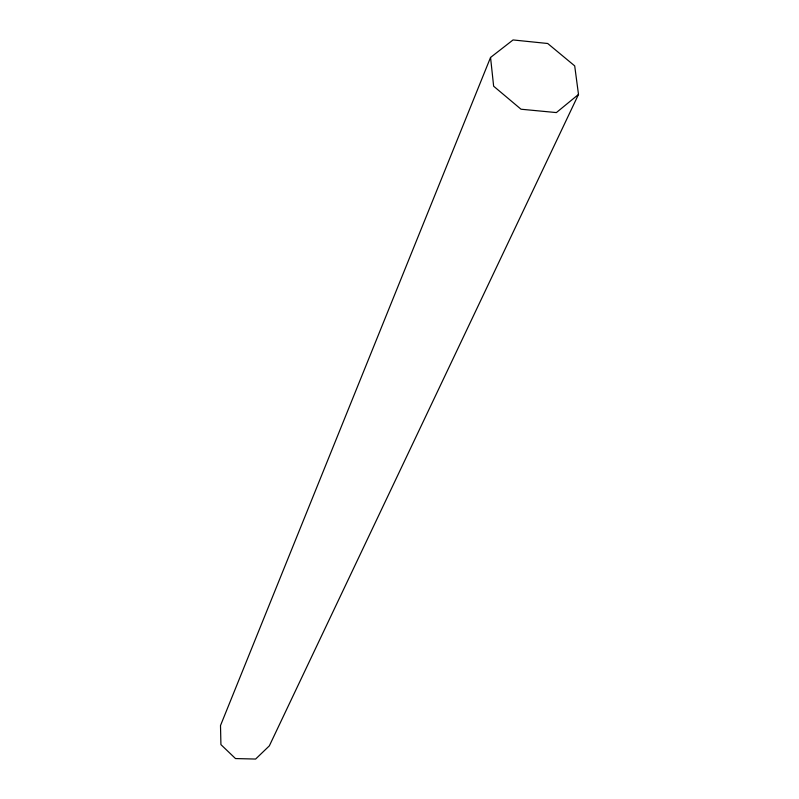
<?xml version="1.0" encoding="UTF-8"?>
<svg xmlns="http://www.w3.org/2000/svg" width="799" height="799" viewBox="0 0 799 799"><rect width="100%" height="100%" fill="white"/><g stroke="black" fill="none" stroke-linecap="round" stroke-linejoin="round"><path stroke-width="1.2" d="M490.546 57.458L220.504 725.542L220.923 744.618L235.495 758.561L255.62 759.05L269.343 745.857L578.496 94.442L574.701 65.888L547.705 43.496L513.048 39.95L490.546 57.458L493.642 86.212L521.028 109.223L556.384 112.579L578.496 94.442"/></g></svg>
